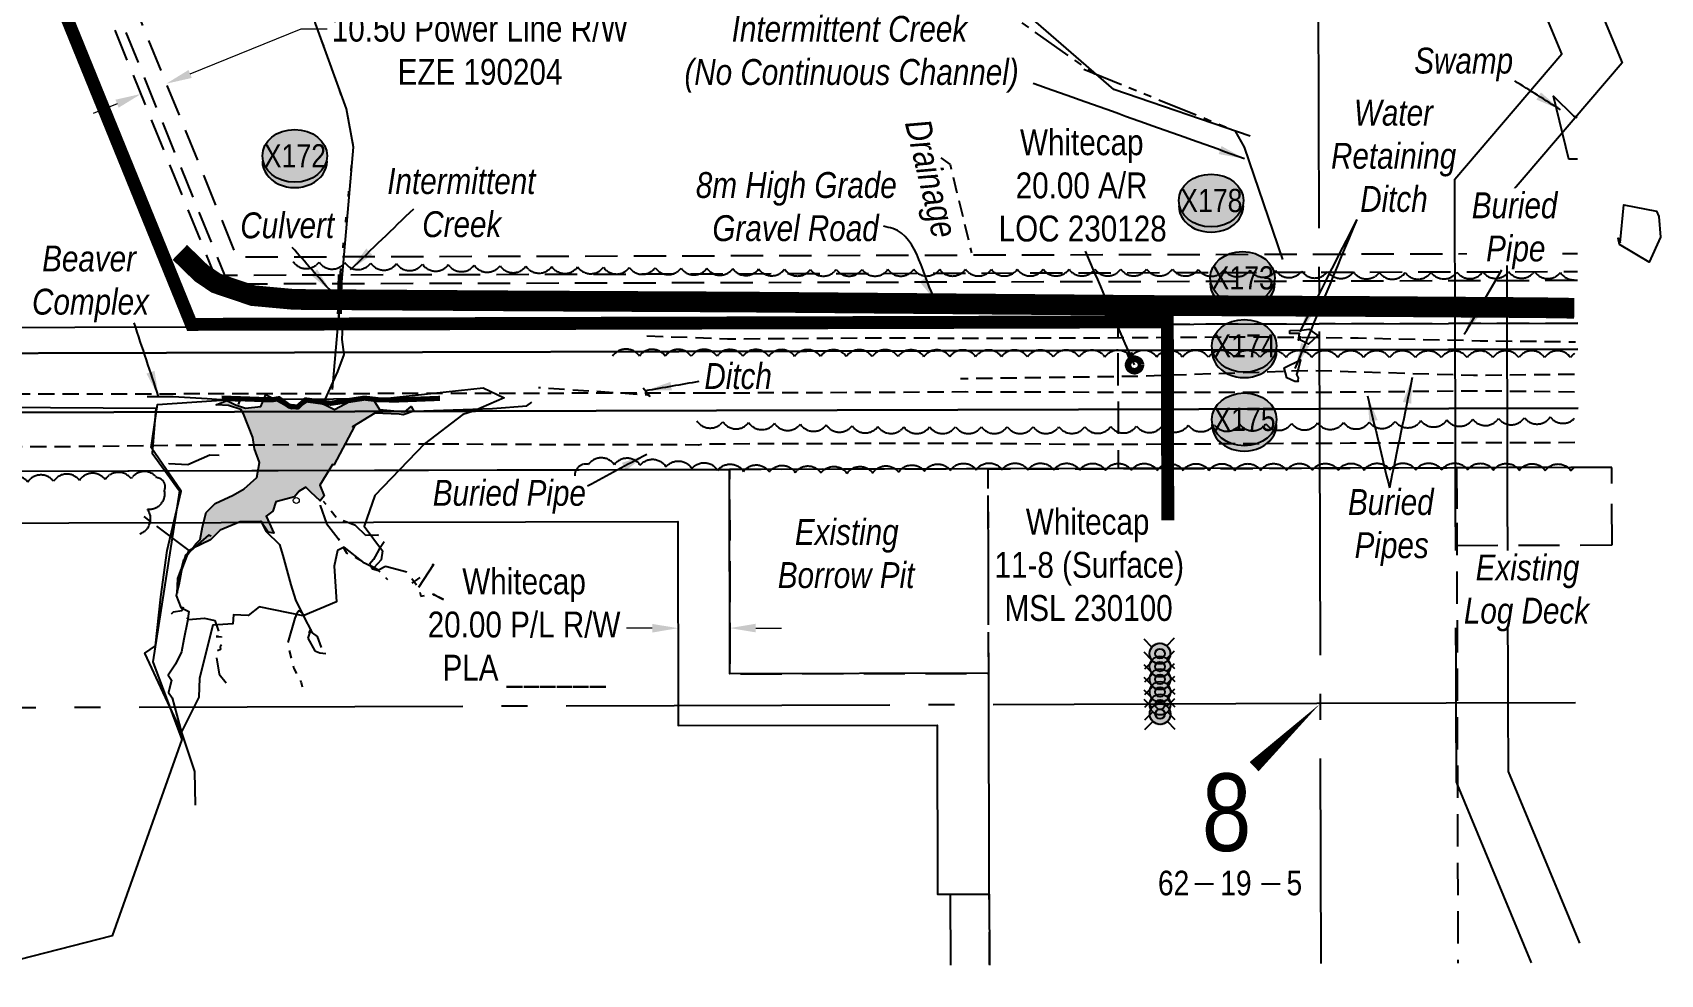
# Model space of a CAD drawing. Extents: x 500622 to 512229, y 6022177 to 6028063.
# Drawn here: x 511600 to 512229, y 6022220 to 6022584 of the extents above; entities that cross this region are included whole.
import ezdxf
from ezdxf.enums import TextEntityAlignment as Align

# ---------------------------------------------------------------- set-up
doc = ezdxf.new("R2010")
doc.units = 0
doc.header["$LTSCALE"] = 5
doc.header["$PDMODE"] = 3
doc.header["$PDSIZE"] = 30
for name, pattern in [('0', [1, 1, 0]), ('foc-ACCESSROAD', [3.75, 2.5, -1.25]), ('foc-EZE', [3.75, 2.5, -1.25]), ('foc-FLOWLINE', [3.75, 2.5, -1.25]), ('foc-QUARTERLINE', [33, 25, -3, 2, -3]), ('foc-TIELINE', [1.875, 1.25, -0.625]), ('foc-TOPO-ephemeral', [6.25, 3.125, -0.625, 0.625, -0.625, 0.625, -0.625]), ('foc-WHEELTRACKS', [2, 0.4, -1.6]), ('HIDDEN2', [4.7625, 3.175, -1.5875]), ('UG_PIPE', [1.875, 1.25, -0.625])]:
    doc.linetypes.add(name, pattern=pattern)
doc.layers.get('Defpoints').update_dxf_attribs({"color": 9})
for name, color, linetype in [('10', 1, 'Continuous'), ('9', 3, 'Continuous'), ('AS-PIPE-UG', 44, 'UG_PIPE'), ('AS-PIPE-UG-T', 44, 'Continuous'), ('AS-ROADS', 254, 'Continuous'), ('C-AR', 13, 'foc-ACCESSROAD'), ('C-RW', 13, 'Continuous'), ('C-WS', 13, 'foc-ACCESSROAD'), ('C-WS-S', 13, 'Continuous'), ('F-AR', 190, 'foc-ACCESSROAD'), ('F-EZE', 190, 'foc-FLOWLINE'), ('F-RW', 190, 'Continuous'), ('L-MON', 1, 'Continuous'), ('L-QSEC', 8, 'foc-QUARTERLINE'), ('L-SECLBL', 7, 'Continuous'), ('L-SECQ', 8, 'foc-QUARTERLINE'), ('P-BUFFER OUTLINE 30m', 40, 'foc-EZE'), ('P-CROSSINGS', 250, 'Continuous'), ('T-BUSH', 110, '0'), ('T-CREEK', 160, 'Continuous'), ('T-DRAW', 143, 'foc-TOPO-ephemeral'), ('T-EXISTING TFA', 220, 'HIDDEN2'), ('T-EXISTING TFA-T', 220, 'Continuous'), ('T-WATER', 160, 'Continuous'), ('T-WATER-H', 133, 'Continuous'), ('T-WATER-P3', 160, 'foc-WHEELTRACKS'), ('T-WATER-T', 170, 'Continuous'), ('WATERCOURSE', 146, 'foc-TIELINE'), ('WATERCOURSE-BANKS', 144, 'Continuous'), ('WETLAND', 143, 'Continuous'), ('WETLAND-T', 146, 'Continuous')]:
    doc.layers.add(name, color=color, linetype=linetype)
for name, color, linetype, lineweight in [('AS-GENERAL', 48, 'Continuous', 18), ('C-AR-T', 13, 'Continuous', 9), ('C-RW-T', 13, 'Continuous', 9), ('C-WS-T', 13, 'Continuous', 9), ('F-AR-T', 190, 'Continuous', 9), ('F-EZE-T', 190, 'Continuous', 9), ('F-RW-T', 190, 'Continuous', 9)]:
    doc.layers.add(name, color=color, linetype=linetype, lineweight=lineweight)
doc.styles.add('80CG', font='ARIALN.TTF', dxfattribs={"height": 10})
doc.styles.add('80L', font='ARIALN.TTF', dxfattribs={"height": 10})
doc.styles.add('Crossing', font='ARIALN.TTF', dxfattribs={"height": 10})
doc.styles.add('foc-LtypeFont', font='ARIALN.TTF', dxfattribs={"height": 7.35})
doc.styles.add('SIMPLEX', font='ARIALN.TTF')
doc.linetypes.add('foc-TOPO-flowdirection-NOLINE', pattern='A,0,[">",foc-LtypeFont,S=0.3,R=0,X=0,Y=-0.945],-20,[">",foc-LtypeFont,S=0.3,R=0,X=0,Y=-0.945],0', length=20)
doc.dimstyles.new('Compass 5 000', dxfattribs={"dimscale": 5, "dimtxt": 9, "dimasz": 2, "dimexe": 0.2, "dimexo": 0.0625, "dimgap": 0.5, "dimtad": 0, "dimtih": 1, "dimtoh": 1, "dimzin": 0, "dimdsep": 46, "dimtxsty": '80CG', "dimcen": 0.1, "dimse1": 1, "dimse2": 1, "dimclrd": 256, "dimclrt": 256, "dimaunit": 1, "dimadec": 4, "dimazin": 0, "dimtfac": 0.06, "dimtofl": 0, "dimtmove": 0, "dimatfit": 1, "dimfxl": 0.2, "dimtolj": 1, "dimtzin": 0, "dimlwd": -1, "dimarcsym": 0})

# ---------------------------------------------------------------- blocks, each defined once
blk = doc.blocks.new('L-SECLBL')
at = {"layer": '9', "color": 7}
for p, q in [((-5.08, -27.83), (-12.29, -27.83)), ((20.7, -27.83), (13.5, -27.83))]:
    blk.add_line(p, q, dxfattribs=at)
at = {"layer": '10', "color": 2, "style": 'SIMPLEX'}
blk.add_attdef('SEC', text='', height=30, dxfattribs=at).set_placement((0, 0), align=Align.MIDDLE)
at = {"layer": '10', "color": 5, "style": '80L'}
blk.add_attdef('TWP', text='', height=9.5, dxfattribs=at).set_placement((-14.43, -27.37), align=Align.MIDDLE_RIGHT)
blk.add_attdef('RGE', text='', height=9.5, dxfattribs=at).set_placement((3.62, -27.37), align=Align.MIDDLE_CENTER)
blk.add_attdef('MER', text='', height=9.5, dxfattribs=at).set_placement((23.17, -27.37), align=Align.MIDDLE_LEFT)
blk = doc.blocks.new('*D591')
at = {"layer": 'Defpoints', "color": 0, "transparency": 16777216}
for p in [(511688.58, 6022437.05), (511496.94, 6022413.7), (511688.64, 6022414.2)]:
    blk.add_point(p, dxfattribs=at)
at = {"layer": 'F-RW-T', "transparency": 16777216}
for p, q in [((511496.85, 6022446.54), (511496.82, 6022456.54)), ((511496.96, 6022403.7), (511497.09, 6022355.21)), ((511497.09, 6022355.21), (511507.09, 6022355.21))]:
    blk.add_line(p, q, dxfattribs=at)
for points in [[(511498.52, 6022446.55), (511495.18, 6022446.54), (511496.88, 6022436.54)], [(511498.63, 6022403.7), (511495.3, 6022403.69), (511496.94, 6022413.7)]]:
    blk.add_solid(points, dxfattribs=at)
at = {"layer": 'F-RW-T', "transparency": 16777216, "insert": (511546.63, 6022355.21), "char_height": 10, "attachment_point": 5, "style": '80CG'}
blk.add_mtext('\\A1;NGTL\\P22.86 P/L R/W\\PPlan 983 RS\\PDPL 3290', dxfattribs=at)
blk = doc.blocks.new('WC2')
at = {"layer": 'L-MON'}
h = blk.add_hatch(color=255, dxfattribs=at)
h.dxf.hatch_style = 1
edge = h.paths.add_edge_path()
edge.add_arc((0, 0), 0.9, 0, 360)
at = {"layer": 'L-MON', "color": 14, "flags": 128}
for points in [[(-0.62, 0.5), (-1.23, 1.12)], [(0.52, 0.61), (1.13, 1.21)], [(-1.18, -1.18), (-0.56, -0.57)], [(1.16, -1.18), (0.56, -0.57)]]:
    blk.add_lwpolyline(points, dxfattribs=at)
at = {"layer": 'L-MON', "color": 14}
for radius in [0.8, 0.373]:
    blk.add_circle((0, 0), radius, dxfattribs=at)
blk = doc.blocks.new('*D950')
at = {"layer": 'Defpoints', "color": 0, "transparency": 16777216}
for p in [(511613.38, 6022637.7), (511594.85, 6022630.16), (511619.13, 6022623.56)]:
    blk.add_point(p, dxfattribs=at)
at = {"layer": 'F-AR-T', "transparency": 16777216}
for p, q in [((511628.4, 6022627.32), (511637.66, 6022631.09)), ((511591.34, 6022612.25), (511582.07, 6022608.49)), ((511582.07, 6022608.49), (511572.07, 6022608.49))]:
    blk.add_line(p, q, dxfattribs=at)
for points in [[(511627.77, 6022628.87), (511629.02, 6022625.78), (511619.13, 6022623.56)], [(511590.71, 6022613.8), (511591.96, 6022610.71), (511600.6, 6022616.02)]]:
    blk.add_solid(points, dxfattribs=at)
at = {"layer": 'F-AR-T', "transparency": 16777216, "insert": (511537.8, 6022608.49), "char_height": 10, "attachment_point": 5, "style": '80CG'}
blk.add_mtext('\\A1;Paramount\\P20.00 A/R\\PLOC 830482', dxfattribs=at)
blk = doc.blocks.new('*D1123')
at = {"layer": 'C-RW-T', "transparency": 16777216}
for p, q in [((511839.08, 6022353.42), (511829.08, 6022353.4)), ((511879.07, 6022353.49), (511889.07, 6022353.51))]:
    blk.add_line(p, q, dxfattribs=at)
for points in [[(511839.08, 6022355.08), (511839.08, 6022351.75), (511849.08, 6022353.44)], [(511879.07, 6022355.16), (511879.07, 6022351.82), (511869.07, 6022353.47)]]:
    blk.add_solid(points, dxfattribs=at)
at = {"layer": 'Defpoints', "color": 0, "transparency": 16777216}
for p in [(511849.06, 6022364.74), (511869.05, 6022364.78), (511849.08, 6022353.44)]:
    blk.add_point(p, dxfattribs=at)
at = {"layer": 'C-RW-T', "transparency": 16777216, "insert": (511789.54, 6022353.4), "char_height": 10, "attachment_point": 5, "style": '80CG'}
blk.add_mtext('\\A1;Whitecap\\P20.00 P/L R/W\\PPLA ______', dxfattribs=at)
blk = doc.blocks.new('*D1175')
at = {"layer": 'Defpoints', "color": 0, "transparency": 16777216}
for p in [(511647.48, 6022573.07), (511637.75, 6022569.11), (511651.25, 6022563.79)]:
    blk.add_point(p, dxfattribs=at)
at = {"layer": 'F-EZE-T', "transparency": 16777216}
for p, q in [((511660.51, 6022567.56), (511703.39, 6022584.99)), ((511703.39, 6022584.99), (511713.39, 6022584.99)), ((511632.26, 6022556.07), (511623, 6022552.3))]:
    blk.add_line(p, q, dxfattribs=at)
for points in [[(511659.89, 6022569.1), (511661.14, 6022566.02), (511651.25, 6022563.79)], [(511631.63, 6022557.61), (511632.89, 6022554.53), (511641.52, 6022559.84)]]:
    blk.add_solid(points, dxfattribs=at)
at = {"layer": 'F-EZE-T', "transparency": 16777216, "insert": (511772.53, 6022584.99), "char_height": 10, "attachment_point": 5, "style": '80CG'}
blk.add_mtext('\\A1;ATCO\\P10.50 Power Line R/W^JEZE 190204', dxfattribs=at)
blk = doc.blocks.new('xing2')
h = blk.add_hatch(color=50)
h.dxf.hatch_style = 1
edge = h.paths.add_edge_path()
edge.add_ellipse((0, 0), major_axis=(-12.5, 0), ratio=0.816297, start_angle=0, end_angle=360)
h = blk.add_hatch(color=250)
h.dxf.hatch_style = 1
edge = h.paths.add_edge_path()
edge.add_ellipse((0, -2.05), major_axis=(-12.5, 0), ratio=0.816297, start_angle=0, end_angle=180)
edge.add_line((12.5, -2.05), (12.5, 0))
edge.add_ellipse((0, 0), major_axis=(-12.5, 0), ratio=0.816297, start_angle=0, end_angle=180, ccw=False)
edge.add_line((-12.5, 0), (-12.5, -2.05))
at = {"color": 250}
blk.add_ellipse((0, 0), major_axis=(-12.5, 0), ratio=0.816297, dxfattribs=at)
blk.add_ellipse((0, -2.05), major_axis=(-12.5, 0), ratio=0.816297, start_param=0, end_param=3.141593, dxfattribs=at)
at = {"color": 250, "style": 'Crossing'}
blk.add_attdef('CROSSING', text='', height=9, dxfattribs=at).set_placement((0.09, 0.02), align=Align.MIDDLE_CENTER)
at = {"color": 250, "style": 'Crossing', "flags": 1}
for tag, p in [('OWNER', (0.09, -12.49)), ('DESCRIPTION', (0.09, -25.77)), ('LOCATION', (0.09, -39.3)), ('DWG_REF', (0.09, -52.84))]:
    blk.add_attdef(tag, text='', height=9, dxfattribs=at).set_placement(p, align=Align.MIDDLE_CENTER)

msp = doc.modelspace()

# ---------------------------------------------------------------- hatches: boundary and pattern name
at = {"layer": 'T-WATER-H'}
h = msp.add_hatch(color=256, dxfattribs=at)
h.dxf.hatch_style = 1
h.paths.add_polyline_path([(511716.025, 6022416.385), (511715.472, 6022416.636), (511710.563, 6022408.737), (511712.23, 6022404.557), (511710.692, 6022402.669), (511707.141, 6022406.043), (511705.214, 6022407.959), (511702.635, 6022406.328), (511700.848, 6022404.168), (511693.602, 6022402.271), (511692.438, 6022398.606), (511689.873, 6022396.758), (511692.843, 6022390.13), (511690.647, 6022390.505), (511687.924, 6022394.522), (511679.799, 6022394.501), (511672.094, 6022391.262), (511668.338, 6022387.562), (511661.393, 6022384.267), (511662.693, 6022385.979), (511664.412, 6022387.665), (511665.239, 6022392.567), (511666.744, 6022398.14), (511670.206, 6022401.563), (511677.128, 6022404.863), (511681.374, 6022407.284), (511686.22, 6022411.705), (511687.332, 6022417.432), (511685.352, 6022422.683), (511684.745, 6022427.071), (511681.155, 6022436.286), (511680.043, 6022437.944), (511675.297, 6022439.475), (511670.587, 6022439.739), (511674.623, 6022441.465), (511678.014, 6022439.694), (511681.931, 6022438.483), (511687.803, 6022439.056), (511689.779, 6022443.77), (511699.637, 6022438.302), (511702.452, 6022439.01), (511706.707, 6022441.667), (511712.424, 6022439.804), (511716.255, 6022437.976), (511724.303, 6022442.115), (511731.356, 6022441.638), (511733.703, 6022437.989), (511743.449, 6022437.083), (511745.864, 6022439.086), (511746.942, 6022437.301), (511742.818, 6022435.89), (511741.324, 6022436.097), (511731.932, 6022436.493), (511723.196, 6022431.276), (511724.009, 6022431.432)])
h = msp.add_hatch(color=256, dxfattribs=at)
h.dxf.hatch_style = 1
h.paths.add_polyline_path([(511655.529, 6022366.929), (511655.779, 6022372.609), (511657.125, 6022376.372), (511658.113, 6022379.948), (511659.224, 6022381.411), (511655.793, 6022372.275)])
h.paths.add_polyline_path([(511659.224, 6022381.411), (511660.059, 6022383.634), (511661.393, 6022384.267)])

# ---------------------------------------------------------------- linework, layer by layer
at = {"layer": 'AS-GENERAL', "const_width": 1.999, "flags": 128}
for points in [[(511718.163, 6022474.809), (511718.497, 6022490.144)], [(511672.685, 6022442.34), (511692.055, 6022441.643), (511694.836, 6022442.126), (511698.791, 6022439.194), (511702.029, 6022438.855), (511705.053, 6022441.643), (511714.823, 6022440.312), (511727.884, 6022442.315), (511733.266, 6022441.685), (511740.18, 6022441.59), (511757.045, 6022442.229)]]:
    msp.add_lwpolyline(points, dxfattribs=at)
at = {"layer": 'AS-GENERAL'}
msp.add_circle((511701.514, 6022402.779), 1.157, dxfattribs=at)
at = {"layer": 'AS-PIPE-UG', "flags": 128}
for points in [[(511837.01, 6022466.402), (511868.091, 6022465.22), (511927.615, 6022465.613), (511971.621, 6022465.483), (512020.466, 6022465.7), (512068.887, 6022466.042), (512111.872, 6022465.578), (512159.024, 6022464.504), (512195.861, 6022464.094)], [(512195.449, 6022451.468), (512156.425, 6022451.07), (512093.616, 6022452.931), (512026.066, 6022450.714), (511958.154, 6022449.76)], [(512195.467, 6022444.686), (512157.21, 6022445.05), (512096.769, 6022444.489), (512027.712, 6022444.483), (511960.185, 6022444.687), (511899.259, 6022444.347), (511861.175, 6022444.267)], [(511861.175, 6022444.267), (511004.367, 6022442.794)], [(512195.519, 6022425.119), (512108.81, 6022424.866), (512008.502, 6022424.342), (511958.573, 6022424.85), (511858.65, 6022424.562), (511856.978, 6022424.21), (511799.508, 6022424.311), (511758.696, 6022424.549), (511655.786, 6022423.996), (511610.516, 6022423.522), (511537.417, 6022423.379), (511473.445, 6022423.525), (511411.474, 6022423.508), (511336.759, 6022423.34), (511248.778, 6022423.174), (511191.841, 6022422.95), (511114.082, 6022422.276), (511039.658, 6022422.322), (510989.53, 6022422.255), (510901.805, 6022422.298), (510844.011, 6022422.251), (510787.561, 6022422.157), (510787.561, 6022422.135), (510731.216, 6022421.98), (510676.908, 6022421.781), (510623.238, 6022421.653), (510564.372, 6022421.604), (510515.99, 6022421.619), (510473.299, 6022421.399), (510428.312, 6022421.425), (510378.335, 6022421.234), (510347.682, 6022421.364), (510294.54, 6022420.999), (510249.803, 6022421.075), (510196.692, 6022420.967), (509550.337, 6022419.261)]]:
    msp.add_lwpolyline(points, dxfattribs=at)
at = {"layer": 'AS-ROADS', "const_width": 7.996, "flags": 128}
msp.add_lwpolyline([(511656.517, 6022498.649), (511664.787, 6022490.608), (511670.581, 6022486.693), (511684.742, 6022481.912), (511700.726, 6022480.446), (511790.774, 6022479.853), (511872.806, 6022479.453), (512031.76, 6022478.105), (512111.665, 6022477.745), (512181.239, 6022477.261), (512195.382, 6022477.034)], dxfattribs=at)
at = {"layer": 'C-AR', "flags": 128}
msp.add_lwpolyline([(512039.187, 6022437.97), (512039.239, 6022415.125), (512019.25, 6022415.074), (512019.198, 6022437.916), (512019.147, 6022460.763), (512019.124, 6022470.757), (512039.113, 6022470.81), (512039.136, 6022460.817), (512039.187, 6022437.97)], close=True, dxfattribs=at)
at = {"layer": 'C-RW', "flags": 128}
for points in [[(510319.487, 6022391.25), (511849.003, 6022394.705), (511849.148, 6022315.797), (511949.16, 6022315.98), (511949.324, 6022250.616), (511969.313, 6022250.666), (511969.099, 6022336.006), (511869.101, 6022335.823), (511868.956, 6022414.677), (510299.436, 6022411.194)], [(511954.39, 6022223.26), (511954.321, 6022250.628), (511969.313, 6022250.666), (511969.381, 6022223.307)]]:
    msp.add_lwpolyline(points, dxfattribs=at)
at = {"layer": 'F-AR', "flags": 128}
msp.add_lwpolyline([(512196.721, 6022471.231), (512096.775, 6022470.967), (511660.317, 6022469.807), (511536.185, 6022775.048), (511477.283, 6022774.863), (511473.376, 6022774.849), (511367.212, 6022817.735), (511366.05, 6022817.921), (511347.88, 6022825.211), (511367.178, 6022825.436), (511400.725, 6022825.56), (511419.248, 6022818.128), (511477.209, 6022794.866), (511544.877, 6022795.081), (511549.628, 6022795.095), (511673.762, 6022489.856), (512096.722, 6022490.972), (512196.668, 6022491.235)], dxfattribs=at)
at = {"layer": 'F-EZE', "flags": 128}
msp.add_lwpolyline([(512196.677, 6022487.735), (512096.731, 6022487.472), (511671.41, 6022486.349), (511547.775, 6022790.361), (511544.877, 6022795.081), (511535.837, 6022809.798), (511510.382, 6022818.467), (511477.122, 6022818.342), (511419.248, 6022818.128), (511367.212, 6022817.735), (511366.05, 6022817.921), (511303.847, 6022817.199), (511273.689, 6022816.848), (511073.699, 6022814.526), (511073.075, 6022822.017), (511072.826, 6022825.017), (511273.663, 6022827.349), (511303.821, 6022827.7), (511367.155, 6022828.436), (511512.101, 6022828.973), (511542.804, 6022818.517), (511557.175, 6022795.119), (511678.467, 6022496.868), (512096.703, 6022497.972), (512196.65, 6022498.235)], dxfattribs=at)
at = {"layer": 'F-RW'}
for points in [[(510759.47, 6022219.668), (510759.094, 6022319.594), (510758.748, 6022411.99), (510758.662, 6022434.823), (510758.576, 6022457.675), (510758.538, 6022467.669), (510788.849, 6022467.721), (510796.351, 6022467.734), (511000.11, 6022468.085), (511012.979, 6022468.109), (511266.303, 6022468.777), (511274.545, 6022468.799), (511304.704, 6022468.879), (511660.317, 6022469.807), (512096.774, 6022470.967), (512196.721, 6022471.231)], [(510723.695, 6022457.615), (510758.576, 6022457.675), (510768.616, 6022457.692), (510788.868, 6022457.726), (511003.518, 6022458.098), (511016.385, 6022458.124), (511274.57, 6022458.805), (511304.728, 6022458.885), (512096.801, 6022460.974), (512196.747, 6022461.236)], [(512196.747, 6022461.237), (512096.801, 6022460.974), (511304.729, 6022458.885), (511274.57, 6022458.805), (511016.385, 6022458.124), (511003.518, 6022458.098), (510788.868, 6022457.726), (510768.616, 6022457.692), (510768.656, 6022434.84), (510768.695, 6022412.001), (510769.055, 6022319.625), (510769.445, 6022219.7)], [(512196.807, 6022438.39), (512096.861, 6022438.127), (511304.784, 6022436.038), (511274.626, 6022435.958), (511024.171, 6022435.297), (511011.308, 6022435.264), (510788.947, 6022434.878), (510768.656, 6022434.841), (510758.662, 6022434.824), (510472.494, 6022434.338), (510236.005, 6022433.931), (510221.006, 6022433.906), (509962.954, 6022433.426), (509932.468, 6022433.371), (509680.413, 6022432.917), (509650.255, 6022432.862), (509550.308, 6022432.708)], [(509550.308, 6022432.708), (509650.255, 6022432.862), (509680.413, 6022432.917), (509932.468, 6022433.371), (509962.954, 6022433.426), (510221.006, 6022433.906), (510236.005, 6022433.931), (510472.494, 6022434.338), (510758.662, 6022434.824), (510768.656, 6022434.841), (510788.947, 6022434.878), (511011.308, 6022435.264), (511024.171, 6022435.297), (511274.626, 6022435.958), (511304.784, 6022436.038), (512096.861, 6022438.127), (512196.807, 6022438.39)], [(512196.868, 6022415.543), (512149.904, 6022415.417), (512096.922, 6022415.282), (512039.239, 6022415.125), (512019.25, 6022415.072), (511968.902, 6022414.94), (511304.841, 6022413.193), (511274.682, 6022413.113), (511031.958, 6022412.473), (511019.094, 6022412.439), (510789.027, 6022412.035), (510768.695, 6022412.001), (510758.748, 6022411.99), (510746.552, 6022411.969), (510472.546, 6022411.495)]]:
    msp.add_lwpolyline(points, dxfattribs=at)
at = {"layer": 'L-QSEC', "flags": 128}
msp.add_lwpolyline([(512095.043, 6023128.031), (512097.426, 6022223.904)], dxfattribs=at)
at = {"layer": 'L-SECLBL', "flags": 128}
msp.add_lwpolyline([(512097.162, 6022324.284, 0, 4.997, 0), (512071.654, 6022299.937, 0, 0, 0)], format="xyseb", dxfattribs=at)
at = {"layer": 'L-SECQ'}
for p, q in [((512095.838, 6022324.28), (511294.134, 6022321.738)), ((512195.784, 6022324.597), (512095.838, 6022324.28))]:
    msp.add_line(p, q, dxfattribs=at)
at = {"layer": 'P-BUFFER OUTLINE 30m', "linetype": 'Continuous', "const_width": 4.997, "flags": 128}
msp.add_lwpolyline([(510153.832, 6022868.908), (510172.722, 6022854.825), (510207.667, 6022845.856), (510681.547, 6022847.485), (511307.673, 6022854.004), (511308.001, 6022825.743), (511367.17, 6022826.435), (511477.295, 6022826.844), (511521.742, 6022808.036), (511537.101, 6022775.449), (511660.989, 6022470.809), (512038.111, 6022471.807), (512038.285, 6022395.133)], dxfattribs=at)
at = {"layer": 'T-BUSH', "flags": 128}
for points in [[(511700.302, 6022495.083, 0.5205671), (511710.295, 6022494.884, 0.5205671), (511720.287, 6022494.684, 0.5205671), (511730.28, 6022494.484, 0.5205671), (511740.273, 6022494.284, 0.5205671), (511750.265, 6022494.085, 0.5205671), (511760.258, 6022493.885, 0.5205671), (511770.25, 6022493.685, 0.5205671), (511780.243, 6022493.485, 0.5205671), (511790.236, 6022493.286, 0.5205671), (511800.229, 6022493.147, 0.5205671), (511810.223, 6022493.035, 0.5205671), (511820.217, 6022492.923, 0.5205671), (511830.211, 6022492.812, 0.5205671), (511840.205, 6022492.7, 0.5205671), (511850.199, 6022492.589, 0.5205671), (511860.193, 6022492.477, 0.5205671), (511870.187, 6022492.365, 0.5205671), (511880.181, 6022492.254, 0.5205671), (511890.175, 6022492.142, 0.5205671), (511900.169, 6022492.059, 0.5205671), (511910.163, 6022492.067, 0.5205671), (511920.158, 6022492.075, 0.5205671), (511930.153, 6022492.083, 0.5205671), (511940.147, 6022492.091, 0.5205671), (511950.142, 6022492.099, 0.5205671), (511960.136, 6022492.107, 0.5205671), (511970.131, 6022492.115, 0.5205671), (511980.126, 6022492.123, 0.5205671), (511990.12, 6022492.131, 0.5205671), (512000.115, 6022492.139, 0.5205671), (512010.109, 6022492.148, 0.5205671), (512020.104, 6022492.156, 0.5205671), (512030.099, 6022492.164, 0.5205671), (512040.093, 6022492.172, 0.5205671), (512050.087, 6022492.075, 0.5205671), (512060.08, 6022491.908, 0.5205671), (512070.073, 6022491.742, 0.5205671), (512080.066, 6022491.576, 0.5205671), (512090.06, 6022491.409, 0.5205671), (512100.053, 6022491.243, 0.5205671), (512110.046, 6022491.077, 0.5205671), (512120.039, 6022490.911, 0.5205671), (512130.033, 6022490.856, 0.5205671), (512140.027, 6022490.945, 0.5205671), (512150.021, 6022491.035, 0.5205671), (512160.016, 6022491.124, 0.5205671), (512170.01, 6022491.213, 0.5205671), (512180.004, 6022491.302, 0.5205671), (512189.988, 6022490.877, 0.2667028), (512195.353, 6022488.025, 0.2667028)], [(512195.428, 6022459.523, 0.088166), (512193.918, 6022458.014, 0.5205671), (512183.923, 6022458.001, 0.5205671), (512173.929, 6022457.989, 0.5205671), (512163.934, 6022457.976, 0.5205671), (512153.94, 6022457.964, 0.5205671), (512143.945, 6022457.953, 0.5205671), (512133.95, 6022457.972, 0.5205671), (512123.956, 6022457.991, 0.5205671), (512113.961, 6022458.01, 0.5205671), (512103.967, 6022458.03, 0.5205671), (512093.972, 6022458.049, 0.5205671), (512083.977, 6022458.068, 0.5205671), (512073.983, 6022458.087, 0.5205671), (512063.988, 6022458.106, 0.5205671), (512053.994, 6022458.126, 0.5205671), (512043.999, 6022458.145, 0.5205671), (512034.004, 6022458.164, 0.5205671), (512024.01, 6022458.183, 0.5205671), (512014.015, 6022458.203, 0.5205671), (512004.02, 6022458.222, 0.5205671), (511994.026, 6022458.241, 0.5205671), (511984.031, 6022458.26, 0.5205671), (511974.037, 6022458.279, 0.5205671), (511964.042, 6022458.299, 0.5205671), (511954.047, 6022458.318, 0.5205671), (511944.053, 6022458.337, 0.5205671), (511934.058, 6022458.356, 0.5205671), (511924.064, 6022458.375, 0.5205671), (511914.069, 6022458.395, 0.5205671), (511904.074, 6022458.414, 0.5205671), (511894.08, 6022458.433, 0.5205671), (511884.085, 6022458.452, 0.5205671), (511874.091, 6022458.471, 0.5205671), (511864.096, 6022458.491, 0.5205671), (511854.101, 6022458.51, 0.5205671), (511844.107, 6022458.529, 0.5205671), (511834.112, 6022458.548, 0.5205671), (511823.761, 6022458.568)], [(511856.347, 6022433.518, 0.5205671), (511866.337, 6022433.206, 0.5205671), (511876.326, 6022432.894, 0.5205671), (511886.316, 6022432.582, 0.5205671), (511896.306, 6022432.27, 0.5205671), (511906.296, 6022431.958, 0.5205671), (511916.285, 6022431.646, 0.5205671), (511926.275, 6022431.334, 0.5205671), (511936.268, 6022431.224, 0.5205671), (511946.263, 6022431.233, 0.5205671), (511956.257, 6022431.241, 0.5205671), (511966.252, 6022431.249, 0.5205671), (511976.246, 6022431.257, 0.5205671), (511986.241, 6022431.266, 0.5205671), (511996.236, 6022431.274, 0.5205671), (512006.23, 6022431.282, 0.5205671), (512016.224, 6022431.363, 0.5205671), (512026.217, 6022431.535, 0.5205671), (512036.211, 6022431.706, 0.5205671), (512046.204, 6022431.878, 0.5205671), (512056.197, 6022432.05, 0.5205671), (512066.19, 6022432.222, 0.5205671), (512076.183, 6022432.394, 0.5205671), (512086.176, 6022432.565, 0.5205671), (512096.17, 6022432.737, 0.5205671), (512106.163, 6022432.909, 0.5205671), (512116.156, 6022433.081, 0.5205671), (512126.147, 6022433.344, 0.5205671), (512136.137, 6022433.629, 0.5205671), (512146.128, 6022433.914, 0.5205671), (512156.119, 6022434.199, 0.5205671), (512166.109, 6022434.484, 0.5205671), (512176.1, 6022434.768, 0.5205671), (512186.09, 6022435.053, 0.4716576), (512195.494, 6022434.583, 0.4716576)], [(511641.008, 6022389.915, 0.5205671), (511643.962, 6022399.463, 0.5205671), (511650.574, 6022406.715, 0.5205671), (511647.688, 6022411.54, 0.5205671), (511637.699, 6022411.206, 0.5205671), (511627.71, 6022410.872, 0.5205671), (511617.721, 6022410.539, 0.5205671), (511607.732, 6022410.205, 0.5205671), (511597.743, 6022409.871, 0.5205671), (511587.754, 6022409.538, 0.5205671), (511577.765, 6022409.204, 0.5205671), (511568.178, 6022408.44, 0.5205671), (511567.156, 6022398.498, 0.5205671), (511566.082, 6022388.04, 0.5205671)], [(511834.423, 6022416.417, 0.5205671), (511824.43, 6022416.566, 0.5205671), (511814.436, 6022416.715, 0.5205671), (511809.138, 6022412.05, 0.5205671)], [(511834.423, 6022416.417, -0.5205671), (511844.396, 6022415.75, -0.5205671), (511854.368, 6022415.084, -0.5205671), (511864.34, 6022414.417, -0.5205671), (511874.324, 6022414.003, -0.5205671), (511884.316, 6022413.806, -0.5205671), (511894.309, 6022413.608, -0.5205671), (511904.302, 6022413.411, -0.5205671), (511914.294, 6022413.214, -0.5205671), (511924.285, 6022413.359, -0.5205671), (511934.273, 6022413.707, -0.5205671), (511944.262, 6022414.055, -0.5205671), (511954.25, 6022414.402, -0.5205671), (511964.24, 6022414.647, -0.5205671), (511974.235, 6022414.616, -0.5205671), (511984.23, 6022414.586, -0.5205671), (511994.224, 6022414.555, -0.5205671), (512004.219, 6022414.525, -0.5205671), (512014.213, 6022414.494, -0.5205671), (512024.208, 6022414.463, -0.5205671), (512034.203, 6022414.433, -0.5205671), (512044.197, 6022414.402, -0.5205671), (512054.192, 6022414.372, -0.5205671), (512064.186, 6022414.383, -0.5205671), (512074.181, 6022414.413, -0.5205671), (512084.175, 6022414.443, -0.5205671), (512094.17, 6022414.473, -0.5205671), (512104.165, 6022414.504, -0.5205671), (512114.159, 6022414.534, -0.5205671), (512124.154, 6022414.564, -0.5205671), (512134.148, 6022414.594, -0.5205671), (512144.143, 6022414.624, -0.5205671), (512154.137, 6022414.576, -0.5205671), (512164.132, 6022414.491, -0.5205671), (512174.126, 6022414.405, -0.5205671), (512184.12, 6022414.319, -0.5205671), (512194.114, 6022414.234, -0.0833694), (512195.543, 6022415.662, -0.0833694)]]:
    msp.add_lwpolyline(points, format="xyb", dxfattribs=at)
at = {"layer": 'T-CREEK', "flags": 128}
for points in [[(512064.385, 6022545.5), (512067.81, 6022539.335), (512082.589, 6022495.874)], [(511746.942, 6022437.301), (511777.316, 6022438.273), (511790.573, 6022439.309), (511792.516, 6022440.753)]]:
    msp.add_lwpolyline(points, dxfattribs=at)
at = {"layer": 'T-DRAW'}
for p, q in [((511935.98, 6022619.844), (512009.964, 6022567.4)), ((512005.875, 6022569.4), (512062.484, 6022546.368)), ((512005.875, 6022569.4), (512062.484, 6022546.368)), ((511660.18, 6022383.415), (511642.17, 6022396.95))]:
    msp.add_line(p, q, dxfattribs=at)
at = {"layer": 'T-DRAW', "linetype": 'foc-TOPO-flowdirection-NOLINE'}
msp.add_lwpolyline([(512070.127, 6022543.485), (512017.496, 6022561.559), (511932.209, 6022635.549)], dxfattribs=at)
at = {"layer": 'T-DRAW'}
msp.add_lwpolyline([(511652.213, 6022417.15), (511652.211, 6022417.135), (511652.214, 6022417.126), (511659.67, 6022416.737), (511668.152, 6022420.451), (511671.754, 6022420.321)], dxfattribs=at)
at = {"layer": 'T-DRAW', "flags": 128}
for points in [[(511733.368, 6022389.297), (511732.755, 6022389.396), (511728.358, 6022389.249), (511724.373, 6022393.105), (511717.119, 6022395.882), (511712.085, 6022402.419)], [(511710.756, 6022400.902), (511710.703, 6022400.9), (511713.135, 6022393.87), (511717.659, 6022388.111), (511720.978, 6022382.486), (511729.555, 6022378.068), (511733.321, 6022376.032), (511735.979, 6022377.459), (511744.29, 6022375.14), (511748.726, 6022369.195), (511749.663, 6022365.772), (511754.053, 6022366.772), (511758.364, 6022364.482), (511754.452, 6022366.511), (511755.148, 6022366.349), (511754.892, 6022366.108), (511754.879, 6022366.375), (511754.867, 6022366.409), (511754.339, 6022366.593), (511754.509, 6022366.276), (511754.872, 6022366.269), (511755.43, 6022366.223), (511755.445, 6022365.906), (511755.536, 6022366.207)], [(511735.524, 6022386.816), (511733.401, 6022383.744), (511731.394, 6022380.033), (511729.841, 6022378.161), (511730.964, 6022376.404), (511733.287, 6022375.759), (511734.523, 6022374.179), (511736.782, 6022372.301)], [(511754.523, 6022377.813), (511754.629, 6022377.804), (511754.439, 6022377.897), (511754.123, 6022377.99), (511754.163, 6022377.96), (511754.45, 6022378.122), (511754.528, 6022378.064), (511748.726, 6022369.195)], [(511746.34, 6022370.836), (511749.419, 6022373.01)], [(511653.245, 6022359.047), (511653.97, 6022359.605), (511653.936, 6022359.799), (511657.375, 6022360.268), (511657.895, 6022361.751)], [(511659.215, 6022357.549), (511659.888, 6022356.853), (511666.03, 6022357.247), (511670.016, 6022356.445), (511672.302, 6022350.07), (511670.613, 6022350.282), (511672.666, 6022350.142), (511672.825, 6022347.313), (511672.062, 6022346.186), (511672.168, 6022345.203), (511670.376, 6022344.334), (511671.707, 6022335.663), (511674.418, 6022332.369)], [(511704.399, 6022358.606), (511702.651, 6022360.233), (511701.765, 6022359.131), (511700.899, 6022357.334), (511698.051, 6022347.305), (511700.624, 6022337.893), (511703.43, 6022332.428), (511703.821, 6022330.821)], [(511706.474, 6022351.642), (511707.116, 6022353.081), (511705.96, 6022349.545), (511708.653, 6022344.721), (511710.635, 6022343.909), (511712.967, 6022343.673)]]:
    msp.add_lwpolyline(points, dxfattribs=at)
at = {"layer": 'T-EXISTING TFA', "flags": 128}
msp.add_lwpolyline([(511969.099, 6022336.006), (511968.902, 6022414.964), (511868.956, 6022414.724), (511869.101, 6022335.823)], close=True, dxfattribs=at)
at = {"layer": 'T-EXISTING TFA'}
msp.add_lwpolyline([(512149.979, 6022385.433), (512209.946, 6022385.583), (512209.871, 6022415.567), (512149.904, 6022415.417)], close=True, dxfattribs=at)
at = {"layer": 'T-WATER', "flags": 128}
for points in [[(511712.201, 6022440.669), (511717.534, 6022452.651), (511720.025, 6022459.16), (511719.194, 6022464.991), (511719.491, 6022470.682), (511718.12, 6022473.363), (511718.554, 6022490.41)], [(511688.545, 6022394.199), (511687.756, 6022394.829), (511689.898, 6022390.738), (511694.989, 6022385.774), (511696.317, 6022381.469), (511699.411, 6022370.191), (511701.183, 6022364.411), (511704.234, 6022358.331), (511707.695, 6022351.627), (511709.585, 6022350.248), (511711.132, 6022346.035)], [(511668.559, 6022388.957), (511667.591, 6022389.4), (511658.722, 6022381.65), (511657.381, 6022377.083), (511656.152, 6022370.212), (511655.075, 6022366.009), (511656.894, 6022361.484), (511659.952, 6022359.926), (511659.532, 6022356.151), (511658.096, 6022349.166), (511657.164, 6022344.273), (511654.801, 6022339.583), (511651.981, 6022335.325), (511653.29, 6022333.324), (511652.115, 6022328.594), (511653.582, 6022326.55), (511657.151, 6022313.131), (511662.148, 6022298.132), (511662.387, 6022285.099)]]:
    msp.add_lwpolyline(points, dxfattribs=at)
at = {"layer": 'T-WATER', "linetype": 'foc-TOPO-flowdirection-NOLINE', "flags": 128}
msp.add_lwpolyline([(511712.201, 6022440.669), (511717.534, 6022452.651), (511720.025, 6022459.16), (511719.194, 6022464.991), (511719.491, 6022470.682), (511718.12, 6022473.363), (511718.554, 6022490.41)], dxfattribs=at)
at = {"layer": 'T-WATER'}
for points in [[(511716.025, 6022416.385), (511715.472, 6022416.636), (511710.563, 6022408.737), (511712.23, 6022404.557), (511710.692, 6022402.669), (511707.141, 6022406.043), (511705.214, 6022407.959), (511702.635, 6022406.328), (511700.848, 6022404.168), (511693.602, 6022402.271), (511692.438, 6022398.606), (511689.873, 6022396.758), (511692.843, 6022390.13), (511690.647, 6022390.505), (511687.924, 6022394.522), (511679.799, 6022394.501), (511672.094, 6022391.262), (511668.338, 6022387.562), (511661.393, 6022384.267), (511662.693, 6022385.979), (511664.412, 6022387.665), (511665.239, 6022392.567), (511666.744, 6022398.14), (511670.206, 6022401.563), (511677.128, 6022404.863), (511681.374, 6022407.284), (511686.22, 6022411.705), (511687.332, 6022417.432), (511685.352, 6022422.683), (511684.745, 6022427.071), (511681.155, 6022436.286), (511680.043, 6022437.944), (511675.297, 6022439.475), (511670.587, 6022439.739), (511674.623, 6022441.465), (511678.014, 6022439.694), (511681.931, 6022438.483), (511687.803, 6022439.056), (511689.779, 6022443.77), (511699.637, 6022438.302), (511702.452, 6022439.01), (511706.707, 6022441.667), (511712.424, 6022439.804), (511716.255, 6022437.976), (511724.303, 6022442.115), (511731.356, 6022441.638), (511733.703, 6022437.989), (511743.449, 6022437.083), (511745.864, 6022439.086), (511746.942, 6022437.301), (511742.818, 6022435.89), (511741.324, 6022436.097), (511731.932, 6022436.493), (511723.196, 6022431.276), (511724.009, 6022431.432), (511716.025, 6022416.385)], [(511659.224, 6022381.411), (511660.059, 6022383.634), (511661.393, 6022384.267), (511659.224, 6022381.411)], [(511655.529, 6022366.929), (511655.779, 6022372.609), (511657.125, 6022376.372), (511658.113, 6022379.948), (511659.224, 6022381.411), (511655.793, 6022372.275), (511655.529, 6022366.929)]]:
    msp.add_lwpolyline(points, close=True, dxfattribs=at)
at = {"layer": 'T-WATER-P3', "linetype": 'foc-TOPO-flowdirection-NOLINE', "flags": 128}
msp.add_lwpolyline([(511715.516, 6022445.598), (511723.638, 6022539.321), (511720.867, 6022554.047), (511708.998, 6022587.049), (511699.652, 6022619.719), (511699.094, 6022636.654), (511703.035, 6022651.126), (511709.981, 6022665.784), (511711.453, 6022680.71), (511709.248, 6022698.418), (511700.915, 6022714.047), (511681.183, 6022736.638), (511659.143, 6022756.895), (511647.129, 6022765.887), (511638.263, 6022778.444), (511636.133, 6022812.191), (511641.136, 6022833.575), (511639.037, 6022872.448), (511640.063, 6022887.564), (511649.644, 6022902.889), (511686.572, 6022948.498), (511721.743, 6022977.56), (511731.338, 6022989.025), (511763.376, 6023038.384), (511769.521, 6023053.459), (511772.669, 6023070.743), (511770.898, 6023090.218), (511757.594, 6023118.031), (511736.856, 6023137.737), (511719.965, 6023162.158), (511703.344, 6023205.776), (511693.523, 6023226.705)], dxfattribs=at)
at = {"layer": 'T-WATER-P3', "flags": 128}
msp.add_lwpolyline([(511718.554, 6022490.41), (511723.638, 6022539.321), (511720.867, 6022554.047), (511708.998, 6022587.049), (511703.277, 6022607.05)], dxfattribs=at)
at = {"layer": 'WATERCOURSE', "flags": 128}
for points in [[(511950.608, 6022535.133), (511954.19, 6022532.546), (511962.425, 6022498.486)], [(511835.499, 6022446.327), (511838.207, 6022443.005), (511837.447, 6022443.493), (511795.08, 6022446.341)]]:
    msp.add_lwpolyline(points, dxfattribs=at)
at = {"layer": 'WATERCOURSE-BANKS'}
msp.add_lwpolyline([(511679.152, 6022439.913), (511679.711, 6022441.104), (511667.063, 6022442.1), (511654.001, 6022442.852), (511643.841, 6022442.82)], dxfattribs=at)
at = {"layer": 'WETLAND'}
for points in [[(512196.554, 6022534.633), (512193.306, 6022534.697), (512187.314, 6022559.032), (512195.005, 6022551.399), (512196.511, 6022550.765)], [(511565.639, 6022438.983), (511647.232, 6022438.494), (511645.881, 6022421.096), (511656.379, 6022406.511), (511646.086, 6022340.386), (511657.32, 6022310.495), (511630.315, 6022234.584), (511589.195, 6022224.043)]]:
    msp.add_lwpolyline(points, dxfattribs=at)
for points in [[(512213.071, 6022502.259), (512214.544, 6022516.957), (512227.121, 6022514.536), (512228.102, 6022512.499), (512228.665, 6022504.526), (512224.249, 6022494.871), (512212.856, 6022501.702), (512212.308, 6022504.112), (512213.071, 6022502.259)], [(512085.406, 6022468.488), (512090.112, 6022468.631), (512092.814, 6022468.942), (512096.263, 6022466.559), (512092.698, 6022463.158), (512089.338, 6022464.845), (512089.509, 6022466.02), (512088.815, 6022464.713), (512089.244, 6022467.324), (512085.409, 6022467.314), (512085.406, 6022468.488)], [(512087.359, 6022448.759), (512084.271, 6022450.223), (512083.25, 6022454.086), (512089.512, 6022457.072), (512088.827, 6022453.831), (512087.981, 6022451.384), (512088.704, 6022450.214), (512088.599, 6022449.092), (512088.624, 6022448.703), (512087.359, 6022448.759)], [(511645.461, 6022423.255), (511647.859, 6022439.854), (511676.411, 6022441.821), (511735.65, 6022442.198), (511773.767, 6022446.238), (511781.883, 6022442.416), (511769.935, 6022437.316), (511765.825, 6022435.988), (511751.015, 6022424.666), (511731.813, 6022404.671), (511727.737, 6022392.862), (511734.86, 6022383.367), (511734.292, 6022379.868), (511731.449, 6022376.713), (511727.872, 6022378.515), (511719.979, 6022384.69), (511717.39, 6022383.498), (511716.127, 6022377.398), (511717.097, 6022363.618), (511704.185, 6022358.202), (511687.139, 6022361.726), (511682.892, 6022358.317), (511677.255, 6022358.569), (511677.049, 6022355.085), (511669.245, 6022354.647), (511664.108, 6022334.182), (511663.83, 6022326.821), (511657.12, 6022313.399), (511643.025, 6022343.775), (511647.144, 6022346.67), (511649.21, 6022365.515), (511651.625, 6022383.507), (511657.088, 6022406.335), (511645.461, 6022423.255)]]:
    msp.add_lwpolyline(points, close=True, dxfattribs=at)

# ---------------------------------------------------------------- block references
at = {"layer": 'C-WS-S', "xscale": 4.999999999999913, "yscale": 4.999999999999913, "zscale": 4.999999999999913}
for p in [(512035.264, 6022343.625), (512035.277, 6022338.618), (512035.29, 6022333.722), (512035.303, 6022328.826), (512035.316, 6022323.93), (512035.326, 6022320.259)]:
    msp.add_blockref('WC2', p, dxfattribs=at)
at = {"layer": 'L-SECLBL', "xscale": 0.9994589999999924, "yscale": 0.9994589999999924, "zscale": 0.9994589999999924}
msp.add_blockref('L-SECLBL', (512061.011, 6022282.344), dxfattribs=at).add_auto_attribs({'SEC': '8', 'TWP': '62', 'RGE': '19', 'MER': '5'})
at = {"layer": 'P-CROSSINGS', "color": 2}
for p, xscale, yscale, zscale, values in [((511700.894, 6022535.91), 0.999461, 0.999461, 0.999461, {'CROSSING': 'X172'}), ((512055.027, 6022518.659), 0.9989222905209981, 0.9989222905209981, 0.9989222905209981, {'CROSSING': 'X178'}), ((512067.16, 6022488.772), 0.999461, 0.999461, 0.999461, {'CROSSING': 'X173'}), ((512067.857, 6022462.504), 0.999461, 0.999461, 0.999461, {'CROSSING': 'X174'}), ((512067.857, 6022434.118), 0.999461, 0.999461, 0.999461, {'CROSSING': 'X175'})]:
    msp.add_blockref('xing2', p, dxfattribs=dict(at, xscale=xscale, yscale=yscale, zscale=zscale)).add_auto_attribs(values)

# ---------------------------------------------------------------- texts
at = {"layer": 'AS-GENERAL', "insert": (511843.897, 6022529.649), "char_height": 9.99459, "attachment_point": 1, "style": '80L'}
msp.add_mtext_dynamic_manual_height_columns('\\pi12.034;{\\fArial Narrow|b0|i1|c0|p34;8m High Grade \\P\\pi18.422;Gravel Road}', width=100.5674, gutter_width=49.973, heights=[0], dxfattribs=at)
at = {"layer": 'AS-GENERAL', "insert": (511679.867, 6022514.039), "char_height": 9.99459, "attachment_point": 1, "rotation": 0.200841, "style": '80L'}
msp.add_mtext_dynamic_manual_height_columns('{\\fArial Narrow|b0|i1|c0|p34;Culvert}', width=36.80586, gutter_width=49.973, heights=[0], dxfattribs=at)
at = {"layer": 'C-WS', "insert": (511970.669, 6022399.587), "char_height": 10, "attachment_point": 1, "style": '80L'}
msp.add_mtext_dynamic_manual_height_columns('\\pi12.767;Whitecap\\P\\pi0.6835;11-8 (Surface)\\P\\pi4.558;MSL 230100', width=72.66304, gutter_width=50.027, heights=[0], dxfattribs=at)
at = {"layer": 'C-WS-T', "insert": (511964.529, 6022546.168), "char_height": 9.99459, "attachment_point": 1, "style": '80L'}
msp.add_mtext_dynamic_manual_height_columns('\\pi16.656;Whitecap\\P\\pi14.986;20.00 A/R\\P\\pi8.4106;LOC 230128', width=80.41563, gutter_width=49.973, heights=[0], dxfattribs=at)
at = {"layer": 'T-EXISTING TFA-T', "insert": (511887.289, 6022395.606), "char_height": 9.99459, "attachment_point": 1, "style": '80L'}
msp.add_mtext_dynamic_manual_height_columns('\\pi6.9153;{\\fArial Narrow|b0|i1|c0|p34;Existing \\P\\pi0.29882;Borrow Pit}', width=53.34534, gutter_width=49.973, heights=[0], dxfattribs=at)
at = {"layer": 'T-WATER-T', "char_height": 9.99459, "attachment_point": 1, "style": '80L'}
for s, width, insert in [('\\pi18.785;{\\fArial Narrow|b0|i1|c0|p34;Intermittent Creek\\P\\pi0.53402;(No Continuous Channel)}', 128.62519, (511850.982, 6022589.981)), ('\\pi0.34168;{\\fArial Narrow|b0|i1|c0|p34;Intermittent \\P\\pi13.875;Creek}', 57.85568, (511736.323, 6022531.176))]:
    msp.add_mtext_dynamic_manual_height_columns(s, width=width, gutter_width=49.973, heights=[0], dxfattribs=dict(at, insert=insert))
at = {"layer": 'WETLAND-T', "attachment_point": 1, "style": '80L'}
for s, width, gutter_width, insert, char_height in [('\\pi0.45587;{\\fArial Narrow|b0|i1|c0|p34;Swamp}', 38.04679, 50, (512133.077, 6022577.719), 10), ('\\pi9.185;{\\fArial Narrow|b0|i1|c0|p34;Water \\P\\pi0.33915;Retaining \\P\\pi11.612;Ditch}', 48.46962, 49.973, (512101.043, 6022557.591), 9.99459), ('\\pi13.978;{\\fArial Narrow|b0|i1|c0|p34;Beaver \\P\\pi10.082;Complex}', 64.73072, 49.973, (511589.332, 6022501.24), 9.99459), ('\\pi16.289;{\\fArial Narrow|b0|i1|c0|p34;Ditch}', 57.8245, 49.973, (511842.935, 6022455.844), 9.99459)]:
    msp.add_mtext_dynamic_manual_height_columns(s, width=width, gutter_width=gutter_width, heights=[0], dxfattribs=dict(at, insert=insert, char_height=char_height))
at = {"layer": 'WETLAND-T', "insert": (511945.141, 6022555.979), "char_height": 10, "attachment_point": 1, "rotation": 283.592363, "style": '80L'}
msp.add_mtext_dynamic_manual_height_columns('\\pi5.1694;{\\fArial Narrow|b0|i1|c0|p34;Drainage}', width=55.97995, gutter_width=50, heights=[0], dxfattribs=at)

# ---------------------------------------------------------------- dimensions: what is measured, and where the dimension line sits
at = {"layer": 'F-AR-T'}
dim = msp.add_linear_dim(base=(511619.132, 6022623.557), p1=(511594.848, 6022630.163), p2=(511613.38, 6022637.7), angle=22.130482, text='Paramount\\P20.00 A/R\\PLOC 830482', dimstyle='Compass 5 000', dxfattribs=at)
dim.commit()
dim.dimension.update_dxf_attribs({"geometry": '*D950', "text_midpoint": (511537.803, 6022608.486), "dimtype": 161})
at = {"layer": 'F-EZE-T', "color": 5}
dim = msp.add_linear_dim(base=(511651.25, 6022563.793), p1=(511637.752, 6022569.112), p2=(511647.479, 6022573.068), angle=22.13048, text='ATCO\\P10.50 Power Line R/W^JEZE 190204', dimstyle='Compass 5 000', dxfattribs=at)
dim.commit()
dim.dimension.update_dxf_attribs({"geometry": '*D1175', "text_midpoint": (511772.526, 6022584.995), "dimtype": 161})
at = {"layer": 'F-RW-T'}
dim = msp.add_linear_dim(base=(511496.936, 6022413.698), p1=(511688.582, 6022437.047), p2=(511688.642, 6022414.204), angle=270.151308, text='NGTL\\P22.86 P/L R/W\\PPlan 983 RS\\PDPL 3290', dimstyle='Compass 5 000', dxfattribs=at)
dim.commit()
dim.dimension.update_dxf_attribs({"geometry": '*D591', "text_midpoint": (511546.63, 6022355.212), "dimtype": 161})

# ---------------------------------------------------------------- leaders
at = {"layer": 'AS-GENERAL', "path_type": 1}
msp.add_leader([(511948.854, 6022479.55), (511932.025, 6022507.81), (511928.475, 6022508.73)], dimstyle='Compass 5 000', override={"dimgap": 0.5, "dimtad": 0}, dxfattribs=at)
at = {"layer": 'AS-GENERAL', "color": 5, "path_type": 1}
msp.add_leader([(511714.997, 6022483.454), (511699.986, 6022500.501)], dimstyle='Compass 5 000', override={"dimgap": 0.5, "dimtad": 0}, dxfattribs=at)
at = {"layer": 'AS-PIPE-UG-T', "color": 6, "path_type": 1}
msp.add_leader([(512152.879, 6022467.069), (512167.368, 6022491.87)], dimstyle='Compass 5 000', override={"dimgap": 0.5, "dimtad": 0}, dxfattribs=at)
at = {"layer": 'C-AR-T', "color": 6, "path_type": 1}
msp.add_leader([(512025.415, 6022455.126), (512006.455, 6022499.159)], dimstyle='Compass 5 000', override={"dimasz": 1, "dimgap": 0.5, "dimtad": 0, "dimldrblk": 'DotBlank', "dimlwd": 65535}, dxfattribs=at)
at = {"layer": 'T-WATER-T', "path_type": 1}
msp.add_leader([(512067.921, 6022534.797), (511986.231, 6022563.93)], dimstyle='Compass 5 000', override={"dimgap": 0.5, "dimtad": 0}, dxfattribs=at)
at = {"layer": 'T-WATER-T', "color": 5, "path_type": 1}
msp.add_leader([(511722.506, 6022491.97), (511746.898, 6022515.494)], dimstyle='Compass 5 000', override={"dimgap": 0.5, "dimtad": 0}, dxfattribs=at)
at = {"layer": 'WETLAND-T', "path_type": 1}
msp.add_leader([(512190.073, 6022553.718), (512172.338, 6022564.887)], dimstyle='Compass 5 000', dxfattribs=at)
for points in [[(512087.515, 6022453.778), (512111.462, 6022511.386)], [(512089.41, 6022467.909), (512111.462, 6022511.386)], [(511648.328, 6022442.834), (511638.87, 6022471.372)], [(511836.538, 6022445.236), (511857.261, 6022448.868)]]:
    msp.add_leader(points, dimstyle='Compass 5 000', override={"dimgap": 0.5, "dimtad": 0}, dxfattribs=at)

# ---------------------------------------------------------------- next in the draw order: texts
at = {"layer": 'AS-PIPE-UG-T', "char_height": 9.99459, "attachment_point": 1, "style": '80L', "bg_fill": 3, "box_fill_scale": 1.15, "bg_fill_color": 256, "bg_fill_true_color": 256, "bg_fill_transparency": 0}
for s, width, insert in [('\\pi3.3093;{\\fArial Narrow|b0|i1|c0|p34;Buried Pipe}', 65.02481, (511750.951, 6022410.715)), ('\\pi0.30792;{\\fArial Narrow|b0|i1|c0|p34;Buried \\P\\pi2.8543;Pipes}', 33.76977, (512107.628, 6022407.166))]:
    msp.add_mtext_dynamic_manual_height_columns(s, width=width, gutter_width=50, heights=[0], dxfattribs=dict(at, insert=insert))

# ---------------------------------------------------------------- next in the draw order: linework, layer by layer
at = {"layer": 'C-RW'}
for points in [[(512178.877, 6022224.162), (512150.21, 6022293.028), (512149.793, 6022294.031), (512149.716, 6022324.012), (512149.482, 6022415.409), (512149.423, 6022438.265), (512149.365, 6022461.112), (512149.339, 6022471.106), (512149.297, 6022487.61), (512149.288, 6022491.11), (512149.27, 6022498.11), (512149.196, 6022526.882), (512190.593, 6022575.358), (512095.901, 6022802.636), (511977.925, 6023085.797), (511930.864, 6023105.177), (511921.577, 6023127.47), (511909.033, 6023157.589), (511900.09, 6023179.067), (511879.107, 6023227.295)], [(511900.861, 6023227.364), (511918.493, 6023186.873), (511930.658, 6023157.659), (511943.202, 6023127.54), (511946.133, 6023120.507), (511993.209, 6023101.148), (512095.762, 6022855.191), (512213.878, 6022571.849), (512169.205, 6022519.53), (512169.259, 6022498.163), (512169.278, 6022491.162), (512169.286, 6022487.663), (512169.329, 6022471.158), (512169.354, 6022461.163), (512169.413, 6022438.317), (512169.471, 6022415.469), (512169.705, 6022324.073), (512169.772, 6022298.05), (512197.352, 6022231.795)]]:
    msp.add_lwpolyline(points, dxfattribs=at)

# ---------------------------------------------------------------- next in the draw order: dimensions: what is measured, and where the dimension line sits
at = {"layer": 'C-RW-T', "color": 2}
dim = msp.add_linear_dim(base=(511849.079, 6022353.435), p1=(511869.047, 6022364.781), p2=(511849.058, 6022364.745), angle=180.1053, text='Whitecap\\P20.00 P/L R/W\\PPLA ______', dimstyle='Compass 5 000', dxfattribs=at)
dim.commit()
dim.dimension.update_dxf_attribs({"geometry": '*D1123', "text_midpoint": (511789.539, 6022353.399), "dimtype": 161})

# ---------------------------------------------------------------- next in the draw order: leaders
at = {"layer": 'AS-PIPE-UG-T', "color": 6, "path_type": 1}
for points in [[(512132.761, 6022450.309), (512123.928, 6022407.724)], [(512115.452, 6022443.185), (512123.928, 6022407.724)], [(511836.92, 6022420.575), (511814.106, 6022408.317)]]:
    msp.add_leader(points, dimstyle='Compass 5 000', override={"dimgap": 0.5, "dimtad": 0}, dxfattribs=at)

# ---------------------------------------------------------------- next in the draw order: texts
at = {"layer": 'AS-PIPE-UG-T', "insert": (512155.458, 6022521.808), "char_height": 9.99459, "attachment_point": 1, "style": '80L', "bg_fill": 3, "box_fill_scale": 1.15, "bg_fill_color": 256, "bg_fill_true_color": 256, "bg_fill_transparency": 0}
msp.add_mtext_dynamic_manual_height_columns('\\pi0.30792;{\\fArial Narrow|b0|i1|c0|p34;Buried \\P\\pi5.8472;Pipe}', width=33.76977, gutter_width=50, heights=[0], dxfattribs=at)
at = {"layer": 'T-EXISTING TFA-T', "insert": (512150.34, 6022381.857), "char_height": 9.99459, "attachment_point": 1, "style": '80L', "bg_fill": 3, "box_fill_scale": 1.15, "bg_fill_color": 256, "bg_fill_true_color": 256, "bg_fill_transparency": 0}
msp.add_mtext_dynamic_manual_height_columns('\\pi6.9153;{\\fArial Narrow|b0|i1|c0|p34;Existing \\P\\pi2.3748;Log Deck}', width=53.34534, gutter_width=49.973, heights=[0], dxfattribs=at)

# ---------------------------------------------------------------- next in the draw order: linework, layer by layer
at = {"layer": 'C-WS', "flags": 128}
msp.add_lwpolyline([(511969.38, 6022223.499), (511968.902, 6022414.94), (512149.904, 6022415.392), (512150.382, 6022224.072)], dxfattribs=at)

doc.saveas('drawing.dxf')
